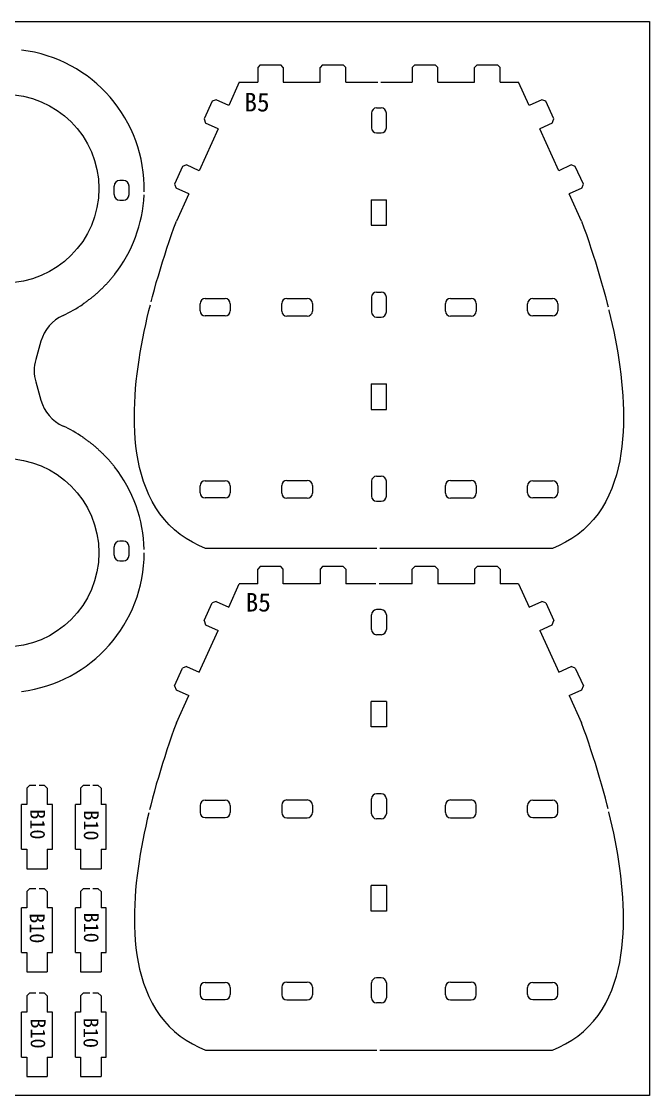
# Model space of a CAD drawing. Header units: millimetres. Extents: x 927 to 1533, y 508 to 795.
# Drawn here: x 1410.5 to 1533.3, y 584.6 to 794.6 of the extents above; entities that cross this region are included whole.
import ezdxf

# ---------------------------------------------------------------- set-up
doc = ezdxf.new("R2010")
doc.units = ezdxf.units.MM
doc.layers.add('激光切割', color=7, linetype='Continuous')

msp = doc.modelspace()

# ---------------------------------------------------------------- linework, layer by layer
at = {"layer": '激光切割', "color": 7}
for p, q in [((1243.27, 794.63), (1533.27, 794.63)), ((1533.27, 794.63), (1533.27, 584.63)), ((1457.19, 786.13), (1456.69, 785.63)), ((1456.69, 785.63), (1456.69, 782.78)), ((1457.19, 786.13), (1461.19, 786.13)), ((1461.69, 785.63), (1461.19, 786.13)), ((1461.69, 785.63), (1461.69, 782.78)), ((1469.39, 786.13), (1468.89, 785.63)), ((1468.89, 782.78), (1468.89, 785.63)), ((1469.39, 786.13), (1473.39, 786.13)), ((1473.89, 785.63), (1473.39, 786.13)), ((1473.89, 782.78), (1473.89, 785.63)), ((1487.39, 786.13), (1486.89, 785.63)), ((1486.89, 785.63), (1486.89, 782.78)), ((1487.39, 786.13), (1491.39, 786.13)), ((1491.89, 785.63), (1491.39, 786.13)), ((1491.89, 782.78), (1491.89, 785.63)), ((1499.59, 786.13), (1499.09, 785.63)), ((1499.09, 782.78), (1499.09, 785.63)), ((1499.59, 786.13), (1503.59, 786.13)), ((1504.09, 785.63), (1503.59, 786.13)), ((1504.09, 782.78), (1504.09, 785.63)), ((1453.09, 782.78), (1451.03, 778.22)), ((1453.09, 782.78), (1456.69, 782.78)), ((1461.69, 782.78), (1468.89, 782.78)), ((1473.89, 782.78), (1480.19, 782.78)), ((1480.79, 782.78), (1486.89, 782.78)), ((1491.89, 782.78), (1499.09, 782.78)), ((1504.09, 782.78), (1507.69, 782.78)), ((1509.75, 778.22), (1507.69, 782.78)), ((1448.57, 779.33), (1447.78, 779.03)), ((1451.03, 778.22), (1448.57, 779.33)), ((1512.21, 779.33), (1509.75, 778.22)), ((1513.01, 779.03), (1512.21, 779.33)), ((1447.78, 779.03), (1446.21, 775.57)), ((1479.94, 777.73), (1480.84, 777.73)), ((1514.57, 775.57), (1513.01, 779.03)), ((1446.21, 775.57), (1446.51, 774.78)), ((1478.94, 776.73), (1478.94, 773.83)), ((1481.84, 773.83), (1481.84, 776.73)), ((1514.27, 774.78), (1514.57, 775.57)), ((1448.97, 773.67), (1445.26, 765.46)), ((1448.97, 773.67), (1446.51, 774.78)), ((1479.94, 772.83), (1480.84, 772.83)), ((1514.27, 774.78), (1511.81, 773.67)), ((1515.52, 765.46), (1511.81, 773.67)), ((1442.8, 766.58), (1442.01, 766.28)), ((1445.26, 765.46), (1442.8, 766.58)), ((1517.98, 766.58), (1515.52, 765.46)), ((1518.77, 766.28), (1517.98, 766.58)), ((1442.01, 766.28), (1440.45, 762.81)), ((1520.34, 762.81), (1518.77, 766.28)), ((1428.65, 760.78), (1428.65, 762.43)), ((1430.45, 763.53), (1429.75, 763.53)), ((1431.55, 760.78), (1431.55, 762.43)), ((1440.45, 762.81), (1440.75, 762.02)), ((1520.04, 762.02), (1520.34, 762.81)), ((1443.21, 760.91), (1440.75, 762.02)), ((1443.21, 760.91), (1440.81, 755.61)), ((1520.04, 762.02), (1517.58, 760.91)), ((1519.97, 755.61), (1517.58, 760.91)), ((1429.75, 759.68), (1430.45, 759.68)), ((1478.89, 759.78), (1481.89, 759.78)), ((1478.89, 759.78), (1478.89, 754.78)), ((1481.89, 754.78), (1481.89, 759.78)), ((1478.89, 754.78), (1481.89, 754.78)), ((1428.73, 745.16), (1428.72, 745.17)), ((1479.94, 741.73), (1480.84, 741.73)), ((1422.55, 739.38), (1422.55, 739.37)), ((1445.44, 738.07), (1445.44, 739.45)), ((1446.44, 740.45), (1450.34, 740.45)), ((1451.34, 739.45), (1451.34, 738.07)), ((1461.39, 738.02), (1461.39, 739.5)), ((1462.39, 740.5), (1466.39, 740.5)), ((1467.39, 739.5), (1467.39, 738.02)), ((1478.94, 740.73), (1478.94, 737.83)), ((1481.84, 737.83), (1481.84, 740.73)), ((1493.39, 738.02), (1493.39, 739.5)), ((1494.39, 740.5), (1498.39, 740.5)), ((1499.39, 739.5), (1499.39, 738.02)), ((1509.44, 738.07), (1509.44, 739.45)), ((1510.44, 740.45), (1514.34, 740.45)), ((1515.34, 739.45), (1515.34, 738.07)), ((1450.34, 737.07), (1446.44, 737.07)), ((1466.39, 737.02), (1462.39, 737.02)), ((1479.94, 736.83), (1480.84, 736.83)), ((1498.39, 737.02), (1494.39, 737.02)), ((1514.34, 737.07), (1510.44, 737.07)), ((1414.34, 732.11), (1413.32, 728.54)), ((1413.32, 724.15), (1414.34, 720.59)), ((1478.89, 723.78), (1481.89, 723.78)), ((1478.89, 723.78), (1478.89, 718.78)), ((1481.89, 718.78), (1481.89, 723.78)), ((1478.89, 718.78), (1481.89, 718.78)), ((1422.55, 713.33), (1422.55, 713.32)), ((1428.72, 707.53), (1428.73, 707.54)), ((1479.94, 705.73), (1480.84, 705.73)), ((1445.44, 702.47), (1445.44, 703.85)), ((1446.44, 704.85), (1450.34, 704.85)), ((1451.34, 703.85), (1451.34, 702.47)), ((1461.39, 702.42), (1461.39, 703.9)), ((1462.39, 704.9), (1466.39, 704.9)), ((1467.39, 703.9), (1467.39, 702.42)), ((1478.94, 704.73), (1478.94, 701.83)), ((1481.84, 701.83), (1481.84, 704.73)), ((1493.39, 702.42), (1493.39, 703.9)), ((1494.39, 704.9), (1498.39, 704.9)), ((1499.39, 703.9), (1499.39, 702.42)), ((1509.44, 702.47), (1509.44, 703.85)), ((1510.44, 704.85), (1514.34, 704.85)), ((1515.34, 703.85), (1515.34, 702.47)), ((1450.34, 701.47), (1446.44, 701.47)), ((1466.39, 701.42), (1462.39, 701.42)), ((1498.39, 701.42), (1494.39, 701.42)), ((1514.34, 701.47), (1510.44, 701.47)), ((1479.94, 700.83), (1480.84, 700.83)), ((1430.45, 693.02), (1429.75, 693.02)), ((1428.65, 690.27), (1428.65, 691.92)), ((1431.55, 690.27), (1431.55, 691.92)), ((1479.96, 691.6), (1446.5, 691.6)), ((1514.28, 691.6), (1480.55, 691.6)), ((1429.75, 689.17), (1430.45, 689.17)), ((1457.19, 688.04), (1456.69, 687.54)), ((1456.69, 684.69), (1456.69, 687.54)), ((1461.19, 688.04), (1457.19, 688.04)), ((1461.69, 687.54), (1461.19, 688.04)), ((1461.69, 684.69), (1461.69, 687.54)), ((1469.39, 688.04), (1468.89, 687.54)), ((1468.89, 687.54), (1468.89, 684.69)), ((1473.39, 688.04), (1469.39, 688.04)), ((1473.89, 687.54), (1473.39, 688.04)), ((1473.89, 687.54), (1473.89, 684.69)), ((1487.39, 688.04), (1486.89, 687.54)), ((1486.89, 684.69), (1486.89, 687.54)), ((1491.39, 688.04), (1487.39, 688.04)), ((1491.89, 687.54), (1491.39, 688.04)), ((1491.89, 687.54), (1491.89, 684.69)), ((1499.59, 688.04), (1499.09, 687.54)), ((1499.09, 687.54), (1499.09, 684.69)), ((1503.59, 688.04), (1499.59, 688.04)), ((1504.09, 687.54), (1503.59, 688.04)), ((1504.09, 687.54), (1504.09, 684.69)), ((1451.03, 680.14), (1453.09, 684.69)), ((1456.69, 684.69), (1453.09, 684.69)), ((1468.89, 684.69), (1461.69, 684.69)), ((1479.8, 684.69), (1473.89, 684.69)), ((1486.89, 684.69), (1480.4, 684.69)), ((1499.09, 684.69), (1491.89, 684.69)), ((1507.69, 684.69), (1504.09, 684.69)), ((1507.69, 684.69), (1509.75, 680.14)), ((1446.21, 677.49), (1447.78, 680.95)), ((1448.57, 681.25), (1447.78, 680.95)), ((1448.57, 681.25), (1451.03, 680.14)), ((1509.75, 680.14), (1512.21, 681.25)), ((1513.01, 680.95), (1512.21, 681.25)), ((1513.01, 680.95), (1514.57, 677.49)), ((1478.94, 675.74), (1478.94, 678.64)), ((1480.84, 679.64), (1479.94, 679.64)), ((1481.84, 678.64), (1481.84, 675.74)), ((1446.21, 677.49), (1446.51, 676.69)), ((1446.51, 676.69), (1448.97, 675.58)), ((1511.81, 675.58), (1514.27, 676.69)), ((1514.27, 676.69), (1514.57, 677.49)), ((1445.26, 667.38), (1448.97, 675.58)), ((1480.84, 674.74), (1479.94, 674.74)), ((1511.81, 675.58), (1515.52, 667.38)), ((1440.45, 664.73), (1442.01, 668.19)), ((1442.8, 668.49), (1442.01, 668.19)), ((1442.8, 668.49), (1445.26, 667.38)), ((1515.52, 667.38), (1517.98, 668.49)), ((1518.77, 668.19), (1517.98, 668.49)), ((1518.77, 668.19), (1520.34, 664.73)), ((1440.45, 664.73), (1440.75, 663.93)), ((1440.75, 663.93), (1443.21, 662.82)), ((1517.58, 662.82), (1520.04, 663.93)), ((1520.04, 663.93), (1520.34, 664.73)), ((1440.81, 657.53), (1443.21, 662.82)), ((1481.89, 661.69), (1478.89, 661.69)), ((1478.89, 656.69), (1478.89, 661.69)), ((1481.89, 661.69), (1481.89, 656.69)), ((1517.58, 662.82), (1519.97, 657.53)), ((1481.89, 656.69), (1478.89, 656.69)), ((1412.16, 645.33), (1411.56, 644.73)), ((1411.56, 644.73), (1411.56, 641.53)), ((1412.16, 645.33), (1413.36, 645.33)), ((1413.96, 645.33), (1414.96, 645.33)), ((1415.56, 644.73), (1414.96, 645.33)), ((1415.56, 644.73), (1415.56, 641.53)), ((1422.68, 645.33), (1422.08, 644.73)), ((1422.08, 644.73), (1422.08, 641.53)), ((1422.68, 645.33), (1423.88, 645.33)), ((1424.48, 645.33), (1425.48, 645.33)), ((1426.08, 644.73), (1425.48, 645.33)), ((1426.08, 644.73), (1426.08, 641.53)), ((1478.94, 639.74), (1478.94, 642.64)), ((1480.84, 643.64), (1479.94, 643.64)), ((1481.84, 642.64), (1481.84, 639.74)), ((1410.56, 632.78), (1410.56, 641.53)), ((1411.56, 641.53), (1410.56, 641.53)), ((1416.56, 641.53), (1415.56, 641.53)), ((1416.56, 632.78), (1416.56, 641.53)), ((1421.08, 632.78), (1421.08, 641.53)), ((1422.08, 641.53), (1421.08, 641.53)), ((1427.08, 641.53), (1426.08, 641.53)), ((1427.08, 632.78), (1427.08, 641.53)), ((1445.44, 641.37), (1445.44, 639.99)), ((1446.44, 642.37), (1450.34, 642.37)), ((1451.34, 641.37), (1451.34, 639.99)), ((1461.39, 641.42), (1461.39, 639.94)), ((1462.39, 642.42), (1466.39, 642.42)), ((1467.39, 641.42), (1467.39, 639.94)), ((1493.39, 639.94), (1493.39, 641.42)), ((1494.39, 642.42), (1498.39, 642.42)), ((1499.39, 639.94), (1499.39, 641.42)), ((1509.44, 639.99), (1509.44, 641.37)), ((1510.44, 642.37), (1514.34, 642.37)), ((1515.34, 639.99), (1515.34, 641.37)), ((1446.44, 638.99), (1450.34, 638.99)), ((1462.39, 638.94), (1466.39, 638.94)), ((1480.84, 638.74), (1479.94, 638.74)), ((1494.39, 638.94), (1498.39, 638.94)), ((1510.44, 638.99), (1514.34, 638.99)), ((1410.56, 632.78), (1411.56, 632.78)), ((1411.56, 632.78), (1411.56, 628.98)), ((1415.56, 632.78), (1416.56, 632.78)), ((1415.56, 632.78), (1415.56, 628.98)), ((1421.08, 632.78), (1422.08, 632.78)), ((1422.08, 632.78), (1422.08, 628.98)), ((1426.08, 632.78), (1427.08, 632.78)), ((1426.08, 632.78), (1426.08, 628.98)), ((1411.56, 628.98), (1415.56, 628.98)), ((1422.08, 628.98), (1426.08, 628.98)), ((1412.16, 625.14), (1411.56, 624.54)), ((1411.56, 624.54), (1411.56, 621.34)), ((1412.16, 625.14), (1413.36, 625.14)), ((1413.96, 625.14), (1414.96, 625.14)), ((1415.56, 624.54), (1414.96, 625.14)), ((1415.56, 624.54), (1415.56, 621.34)), ((1422.68, 625.14), (1422.08, 624.54)), ((1422.08, 624.54), (1422.08, 621.34)), ((1422.68, 625.14), (1423.88, 625.14)), ((1424.48, 625.14), (1425.48, 625.14)), ((1426.08, 624.54), (1425.48, 625.14)), ((1426.08, 624.54), (1426.08, 621.34)), ((1481.89, 625.69), (1478.89, 625.69)), ((1478.89, 620.69), (1478.89, 625.69)), ((1481.89, 625.69), (1481.89, 620.69)), ((1410.56, 612.59), (1410.56, 621.34)), ((1411.56, 621.34), (1410.56, 621.34)), ((1416.56, 621.34), (1415.56, 621.34)), ((1416.56, 612.59), (1416.56, 621.34)), ((1421.08, 612.59), (1421.08, 621.34)), ((1422.08, 621.34), (1421.08, 621.34)), ((1427.08, 621.34), (1426.08, 621.34)), ((1427.08, 612.59), (1427.08, 621.34)), ((1481.89, 620.69), (1478.89, 620.69)), ((1410.56, 612.59), (1411.56, 612.59)), ((1411.56, 612.59), (1411.56, 608.79)), ((1415.56, 612.59), (1416.56, 612.59)), ((1415.56, 612.59), (1415.56, 608.79)), ((1421.08, 612.59), (1422.08, 612.59)), ((1422.08, 612.59), (1422.08, 608.79)), ((1426.08, 612.59), (1427.08, 612.59)), ((1426.08, 612.59), (1426.08, 608.79)), ((1411.56, 608.79), (1415.56, 608.79)), ((1422.08, 608.79), (1426.08, 608.79)), ((1480.84, 607.64), (1479.94, 607.64)), ((1445.44, 605.76), (1445.44, 604.38)), ((1446.44, 606.76), (1450.34, 606.76)), ((1451.34, 605.76), (1451.34, 604.38)), ((1461.39, 605.81), (1461.39, 604.33)), ((1462.39, 606.81), (1466.39, 606.81)), ((1467.39, 605.81), (1467.39, 604.33)), ((1478.94, 603.74), (1478.94, 606.64)), ((1481.84, 606.64), (1481.84, 603.74)), ((1493.39, 604.33), (1493.39, 605.81)), ((1494.39, 606.81), (1498.39, 606.81)), ((1499.39, 604.33), (1499.39, 605.81)), ((1509.44, 604.38), (1509.44, 605.76)), ((1510.44, 606.76), (1514.34, 606.76)), ((1515.34, 604.38), (1515.34, 605.76)), ((1412.16, 604.71), (1411.56, 604.11)), ((1411.56, 604.11), (1411.56, 600.91)), ((1412.16, 604.71), (1413.36, 604.71)), ((1413.96, 604.71), (1414.96, 604.71)), ((1415.56, 604.11), (1414.96, 604.71)), ((1415.56, 604.11), (1415.56, 600.91)), ((1422.68, 604.71), (1422.08, 604.11)), ((1422.08, 604.11), (1422.08, 600.91)), ((1422.68, 604.71), (1423.88, 604.71)), ((1424.48, 604.71), (1425.48, 604.71)), ((1426.08, 604.11), (1425.48, 604.71)), ((1426.08, 604.11), (1426.08, 600.91)), ((1446.44, 603.38), (1450.34, 603.38)), ((1462.39, 603.33), (1466.39, 603.33)), ((1480.84, 602.74), (1479.94, 602.74)), ((1494.39, 603.33), (1498.39, 603.33)), ((1510.44, 603.38), (1514.34, 603.38)), ((1410.56, 592.16), (1410.56, 600.91)), ((1411.56, 600.91), (1410.56, 600.91)), ((1416.56, 600.91), (1415.56, 600.91)), ((1416.56, 592.16), (1416.56, 600.91)), ((1421.08, 592.16), (1421.08, 600.91)), ((1422.08, 600.91), (1421.08, 600.91)), ((1427.08, 600.91), (1426.08, 600.91)), ((1427.08, 592.16), (1427.08, 600.91)), ((1446.5, 593.52), (1479.99, 593.52)), ((1480.59, 593.52), (1514.28, 593.52)), ((1410.56, 592.16), (1411.56, 592.16)), ((1411.56, 592.16), (1411.56, 588.36)), ((1415.56, 592.16), (1416.56, 592.16)), ((1415.56, 592.16), (1415.56, 588.36)), ((1421.08, 592.16), (1422.08, 592.16)), ((1422.08, 592.16), (1422.08, 588.36)), ((1426.08, 592.16), (1427.08, 592.16)), ((1426.08, 592.16), (1426.08, 588.36)), ((1411.56, 588.36), (1415.56, 588.36)), ((1422.08, 588.36), (1426.08, 588.36)), ((1533.27, 584.63), (1243.27, 584.63))]:
    msp.add_line(p, q, dxfattribs=at)
for points in [[(1435.87, 739.84), (1436.14, 740.86), (1436.51, 742.22), (1436.88, 743.57), (1437.28, 744.92), (1437.68, 746.27), (1438.1, 747.61), (1438.52, 748.95), (1438.96, 750.29), (1439.41, 751.62), (1439.87, 752.96), (1440.33, 754.29), (1440.81, 755.61)], [(1519.97, 755.61), (1520.45, 754.29), (1520.92, 752.95), (1521.38, 751.62), (1521.83, 750.29), (1522.26, 748.95), (1522.69, 747.61), (1523.1, 746.26), (1523.51, 744.91), (1523.9, 743.56), (1524.28, 742.21), (1524.65, 740.85), (1525, 739.49), (1525.17, 738.83)], [(1428.72, 745.17), (1428.62, 745.03), (1428.51, 744.9), (1428.4, 744.77), (1428.3, 744.64), (1428.19, 744.5), (1428.08, 744.37), (1427.97, 744.24), (1427.86, 744.12), (1427.75, 743.99), (1427.64, 743.86), (1427.52, 743.73), (1427.41, 743.61), (1427.3, 743.48), (1427.18, 743.36), (1427.06, 743.23), (1426.95, 743.11), (1426.83, 742.99), (1426.71, 742.87), (1426.59, 742.75), (1426.47, 742.63), (1426.35, 742.51), (1426.23, 742.39), (1426.11, 742.27), (1425.99, 742.15), (1425.86, 742.04), (1425.74, 741.92), (1425.61, 741.8), (1425.49, 741.69), (1425.36, 741.58), (1425.23, 741.46), (1425.11, 741.35), (1424.98, 741.24), (1424.85, 741.13), (1424.72, 741.02), (1424.59, 740.91), (1424.45, 740.81), (1424.32, 740.7), (1424.19, 740.59), (1424.06, 740.49), (1423.92, 740.38), (1423.79, 740.28), (1423.65, 740.18), (1423.52, 740.07), (1423.38, 739.97), (1423.24, 739.87), (1423.1, 739.77), (1422.97, 739.67), (1422.83, 739.58), (1422.69, 739.48), (1422.55, 739.38)], [(1446.5, 691.6), (1445.19, 692.16), (1443.93, 692.8), (1442.71, 693.53), (1441.55, 694.34), (1440.44, 695.24), (1439.4, 696.22), (1438.45, 697.27), (1437.58, 698.38), (1436.78, 699.56), (1436.06, 700.79), (1435.43, 702.06), (1434.87, 703.37), (1434.39, 704.69), (1433.97, 706.04), (1433.62, 707.42), (1433.32, 708.81), (1433.08, 710.21), (1432.9, 711.62), (1432.76, 713.02), (1432.66, 714.43), (1432.61, 715.83), (1432.59, 717.24), (1432.6, 718.65), (1432.65, 720.07), (1432.73, 721.48), (1432.84, 722.89), (1432.97, 724.3), (1433.13, 725.71), (1433.31, 727.11), (1433.52, 728.5), (1433.74, 729.89), (1433.98, 731.28), (1434.24, 732.66), (1434.52, 734.04), (1434.81, 735.41), (1435.12, 736.78), (1435.45, 738.14), (1435.73, 739.26)], [(1525.31, 738.24), (1525.34, 738.13), (1525.66, 736.76), (1525.97, 735.39), (1526.27, 734.02), (1526.55, 732.64), (1526.81, 731.25), (1527.05, 729.87), (1527.27, 728.47), (1527.48, 727.08), (1527.66, 725.67), (1527.82, 724.26), (1527.95, 722.85), (1528.05, 721.44), (1528.13, 720.03), (1528.18, 718.62), (1528.19, 717.2), (1528.17, 715.79), (1528.12, 714.37), (1528.02, 712.95), (1527.88, 711.55), (1527.69, 710.15), (1527.45, 708.76), (1527.16, 707.39), (1526.8, 706.02), (1526.39, 704.67), (1525.9, 703.34), (1525.34, 702.03), (1524.71, 700.77), (1523.99, 699.55), (1523.2, 698.38), (1522.32, 697.26), (1521.36, 696.21), (1520.34, 695.24), (1519.25, 694.35), (1518.09, 693.54), (1516.87, 692.81), (1515.59, 692.16), (1514.28, 691.6)], [(1422.55, 713.32), (1422.69, 713.22), (1422.83, 713.12), (1422.97, 713.03), (1423.1, 712.93), (1423.24, 712.83), (1423.38, 712.73), (1423.52, 712.63), (1423.65, 712.52), (1423.79, 712.42), (1423.92, 712.32), (1424.06, 712.21), (1424.19, 712.11), (1424.32, 712), (1424.45, 711.89), (1424.59, 711.79), (1424.72, 711.68), (1424.85, 711.57), (1424.98, 711.46), (1425.11, 711.35), (1425.23, 711.23), (1425.36, 711.12), (1425.49, 711.01), (1425.61, 710.89), (1425.74, 710.78), (1425.86, 710.66), (1425.99, 710.55), (1426.11, 710.43), (1426.23, 710.31), (1426.35, 710.19), (1426.47, 710.07), (1426.59, 709.95), (1426.71, 709.83), (1426.83, 709.71), (1426.95, 709.59), (1427.06, 709.46), (1427.18, 709.34), (1427.3, 709.22), (1427.41, 709.09), (1427.52, 708.96), (1427.64, 708.84), (1427.75, 708.71), (1427.86, 708.58), (1427.97, 708.45), (1428.08, 708.32), (1428.19, 708.19), (1428.3, 708.06), (1428.4, 707.93), (1428.51, 707.8), (1428.62, 707.67), (1428.72, 707.53)], [(1440.81, 657.53), (1440.33, 656.2), (1439.87, 654.87), (1439.41, 653.54), (1438.96, 652.2), (1438.52, 650.86), (1438.1, 649.52), (1437.68, 648.18), (1437.28, 646.83), (1436.88, 645.49), (1436.51, 644.13), (1436.14, 642.78), (1435.79, 641.42), (1435.55, 640.47)], [(1525.17, 640.71), (1525, 641.41), (1524.65, 642.77), (1524.28, 644.12), (1523.9, 645.48), (1523.51, 646.83), (1523.1, 648.17), (1522.69, 649.52), (1522.26, 650.86), (1521.83, 652.2), (1521.38, 653.54), (1520.92, 654.87), (1520.45, 656.2), (1519.97, 657.53)], [(1435.41, 639.89), (1435.12, 638.69), (1434.81, 637.32), (1434.52, 635.95), (1434.24, 634.57), (1433.98, 633.19), (1433.74, 631.81), (1433.52, 630.42), (1433.31, 629.02), (1433.13, 627.62), (1432.97, 626.22), (1432.84, 624.81), (1432.73, 623.39), (1432.65, 621.98), (1432.6, 620.57), (1432.59, 619.16), (1432.61, 617.75), (1432.66, 616.34), (1432.76, 614.93), (1432.9, 613.53), (1433.08, 612.13), (1433.32, 610.73), (1433.62, 609.33), (1433.97, 607.96), (1434.39, 606.61), (1434.87, 605.28), (1435.43, 603.98), (1436.06, 602.71), (1436.78, 601.47), (1437.58, 600.29), (1438.45, 599.18), (1439.4, 598.13), (1440.44, 597.16), (1441.55, 596.25), (1442.71, 595.44), (1443.93, 594.72), (1445.19, 594.08), (1446.5, 593.52)], [(1514.28, 593.52), (1515.59, 594.08), (1516.87, 594.72), (1518.09, 595.45), (1519.25, 596.26), (1520.34, 597.15), (1521.36, 598.12), (1522.32, 599.17), (1523.2, 600.29), (1523.99, 601.46), (1524.71, 602.68), (1525.34, 603.94), (1525.9, 605.25), (1526.39, 606.59), (1526.8, 607.94), (1527.16, 609.3), (1527.45, 610.67), (1527.69, 612.06), (1527.88, 613.46), (1528.02, 614.87), (1528.12, 616.28), (1528.17, 617.7), (1528.19, 619.11), (1528.18, 620.53), (1528.13, 621.94), (1528.05, 623.36), (1527.95, 624.77), (1527.82, 626.18), (1527.66, 627.59), (1527.48, 628.99), (1527.27, 630.39), (1527.05, 631.78), (1526.81, 633.17), (1526.55, 634.55), (1526.27, 635.93), (1525.97, 637.31), (1525.66, 638.68), (1525.34, 640.04), (1525.32, 640.13)]]:
    msp.add_lwpolyline(points, dxfattribs=at)
for centre in [(1407.21, 761.95), (1407.21, 690.75)]:
    msp.add_circle(centre, 18.44, dxfattribs=at)
for centre, radius, start, end in [((1407.21, 761.95), 27.3, 358.6655, 83.0095), ((1479.94, 776.73), 1, 90, 180), ((1480.84, 776.73), 1, 0, 90), ((1479.94, 773.83), 1, 180, 270), ((1480.84, 773.83), 1, 270, 0), ((1429.75, 762.43), 1.1, 90, 180), ((1430.45, 762.43), 1.1, 0, 90), ((1429.75, 760.78), 1.1, 180, 270), ((1407.21, 761.95), 27.3, 322.0414, 357.4061), ((1430.45, 760.78), 1.1, 270, 0), ((1479.94, 740.73), 1, 90, 180), ((1480.84, 740.73), 1, 0, 90), ((1407.21, 761.95), 27.3, 294.83, 304.2044), ((1446.44, 739.45), 1, 90, 180), ((1450.34, 739.45), 1, 0, 90), ((1462.39, 739.5), 1, 90, 180), ((1466.39, 739.5), 1, 0, 90), ((1494.39, 739.5), 1, 90, 180), ((1498.39, 739.5), 1, 0, 90), ((1510.44, 739.45), 1, 90, 180), ((1514.34, 739.45), 1, 0, 90), ((1422.03, 729.91), 8, 114.83, 164.0772), ((1446.44, 738.07), 1, 180, 270), ((1450.34, 738.07), 1, 270, 0), ((1462.39, 738.02), 1, 180, 270), ((1466.39, 738.02), 1, 270, 0), ((1479.94, 737.83), 1, 180, 270), ((1480.84, 737.83), 1, 270, 0), ((1494.39, 738.02), 1, 180, 270), ((1498.39, 738.02), 1, 270, 0), ((1510.44, 738.07), 1, 180, 270), ((1514.34, 738.07), 1, 270, 0), ((1421.01, 726.35), 8, 164.0772, 195.9228), ((1422.03, 722.78), 8, 195.9228, 245.17), ((1407.21, 690.75), 27.3, 55.7956, 65.17), ((1407.21, 690.75), 27.3, 1.3018, 37.9586), ((1479.94, 704.73), 1, 90, 180), ((1480.84, 704.73), 1, 0, 90), ((1446.44, 703.85), 1, 90, 180), ((1450.34, 703.85), 1, 0, 90), ((1462.39, 703.9), 1, 90, 180), ((1466.39, 703.9), 1, 0, 90), ((1494.39, 703.9), 1, 90, 180), ((1498.39, 703.9), 1, 0, 90), ((1510.44, 703.85), 1, 90, 180), ((1514.34, 703.85), 1, 0, 90), ((1446.44, 702.47), 1, 180, 270), ((1450.34, 702.47), 1, 270, 0), ((1462.39, 702.42), 1, 180, 270), ((1466.39, 702.42), 1, 270, 0), ((1479.94, 701.83), 1, 180, 270), ((1480.84, 701.83), 1, 270, 0), ((1494.39, 702.42), 1, 180, 270), ((1498.39, 702.42), 1, 270, 0), ((1510.44, 702.47), 1, 180, 270), ((1514.34, 702.47), 1, 270, 0), ((1429.75, 691.92), 1.1, 90, 180), ((1430.45, 691.92), 1.1, 0, 90), ((1407.21, 690.75), 27.3, 276.9905, 0.0421), ((1429.75, 690.27), 1.1, 180, 270), ((1430.45, 690.27), 1.1, 270, 0), ((1479.94, 678.64), 1, 90, 180), ((1480.84, 678.64), 1, 0, 90), ((1479.94, 675.74), 1, 180, 270), ((1480.84, 675.74), 1, 270, 0), ((1479.94, 642.64), 1, 90, 180), ((1480.84, 642.64), 1, 0, 90), ((1446.44, 641.37), 1, 90, 180), ((1450.34, 641.37), 1, 0, 90), ((1462.39, 641.42), 1, 90, 180), ((1466.39, 641.42), 1, 0, 90), ((1494.39, 641.42), 1, 90, 180), ((1498.39, 641.42), 1, 0, 90), ((1510.44, 641.37), 1, 90, 180), ((1514.34, 641.37), 1, 0, 90), ((1446.44, 639.99), 1, 180, 270), ((1450.34, 639.99), 1, 270, 0), ((1462.39, 639.94), 1, 180, 270), ((1466.39, 639.94), 1, 270, 0), ((1479.94, 639.74), 1, 180, 270), ((1480.84, 639.74), 1, 270, 0), ((1494.39, 639.94), 1, 180, 270), ((1498.39, 639.94), 1, 270, 0), ((1510.44, 639.99), 1, 180, 270), ((1514.34, 639.99), 1, 270, 0), ((1479.94, 606.64), 1, 90, 180), ((1480.84, 606.64), 1, 0, 90), ((1446.44, 605.76), 1, 90, 180), ((1450.34, 605.76), 1, 0, 90), ((1462.39, 605.81), 1, 90, 180), ((1466.39, 605.81), 1, 0, 90), ((1494.39, 605.81), 1, 90, 180), ((1498.39, 605.81), 1, 0, 90), ((1510.44, 605.76), 1, 90, 180), ((1514.34, 605.76), 1, 0, 90), ((1446.44, 604.38), 1, 180, 270), ((1450.34, 604.38), 1, 270, 0), ((1462.39, 604.33), 1, 180, 270), ((1466.39, 604.33), 1, 270, 0), ((1479.94, 603.74), 1, 180, 270), ((1480.84, 603.74), 1, 270, 0), ((1494.39, 604.33), 1, 180, 270), ((1498.39, 604.33), 1, 270, 0), ((1510.44, 604.38), 1, 180, 270), ((1514.34, 604.38), 1, 270, 0)]:
    msp.add_arc(centre, radius, start, end, dxfattribs=at)

# ---------------------------------------------------------------- texts
at = {"color": 1, "lineweight": 18, "char_height": 3.629, "attachment_point": 1}
for insert in [(1454.08, 780.67), (1454.33, 682.89)]:
    msp.add_mtext_dynamic_manual_height_columns('B5', width=11.2577, gutter_width=1, heights=[0], dxfattribs=dict(at, insert=insert))
at = {"color": 1, "lineweight": 18, "char_height": 2.903, "attachment_point": 1, "rotation": 270}
for insert in [(1415.15, 640.62), (1425.62, 640.41), (1415.06, 620.3), (1425.64, 620.42), (1415.24, 599.73), (1425.56, 599.85)]:
    msp.add_mtext_dynamic_manual_height_columns('B10', width=11.2577, gutter_width=1, heights=[0], dxfattribs=dict(at, insert=insert))

doc.saveas('drawing.dxf')
